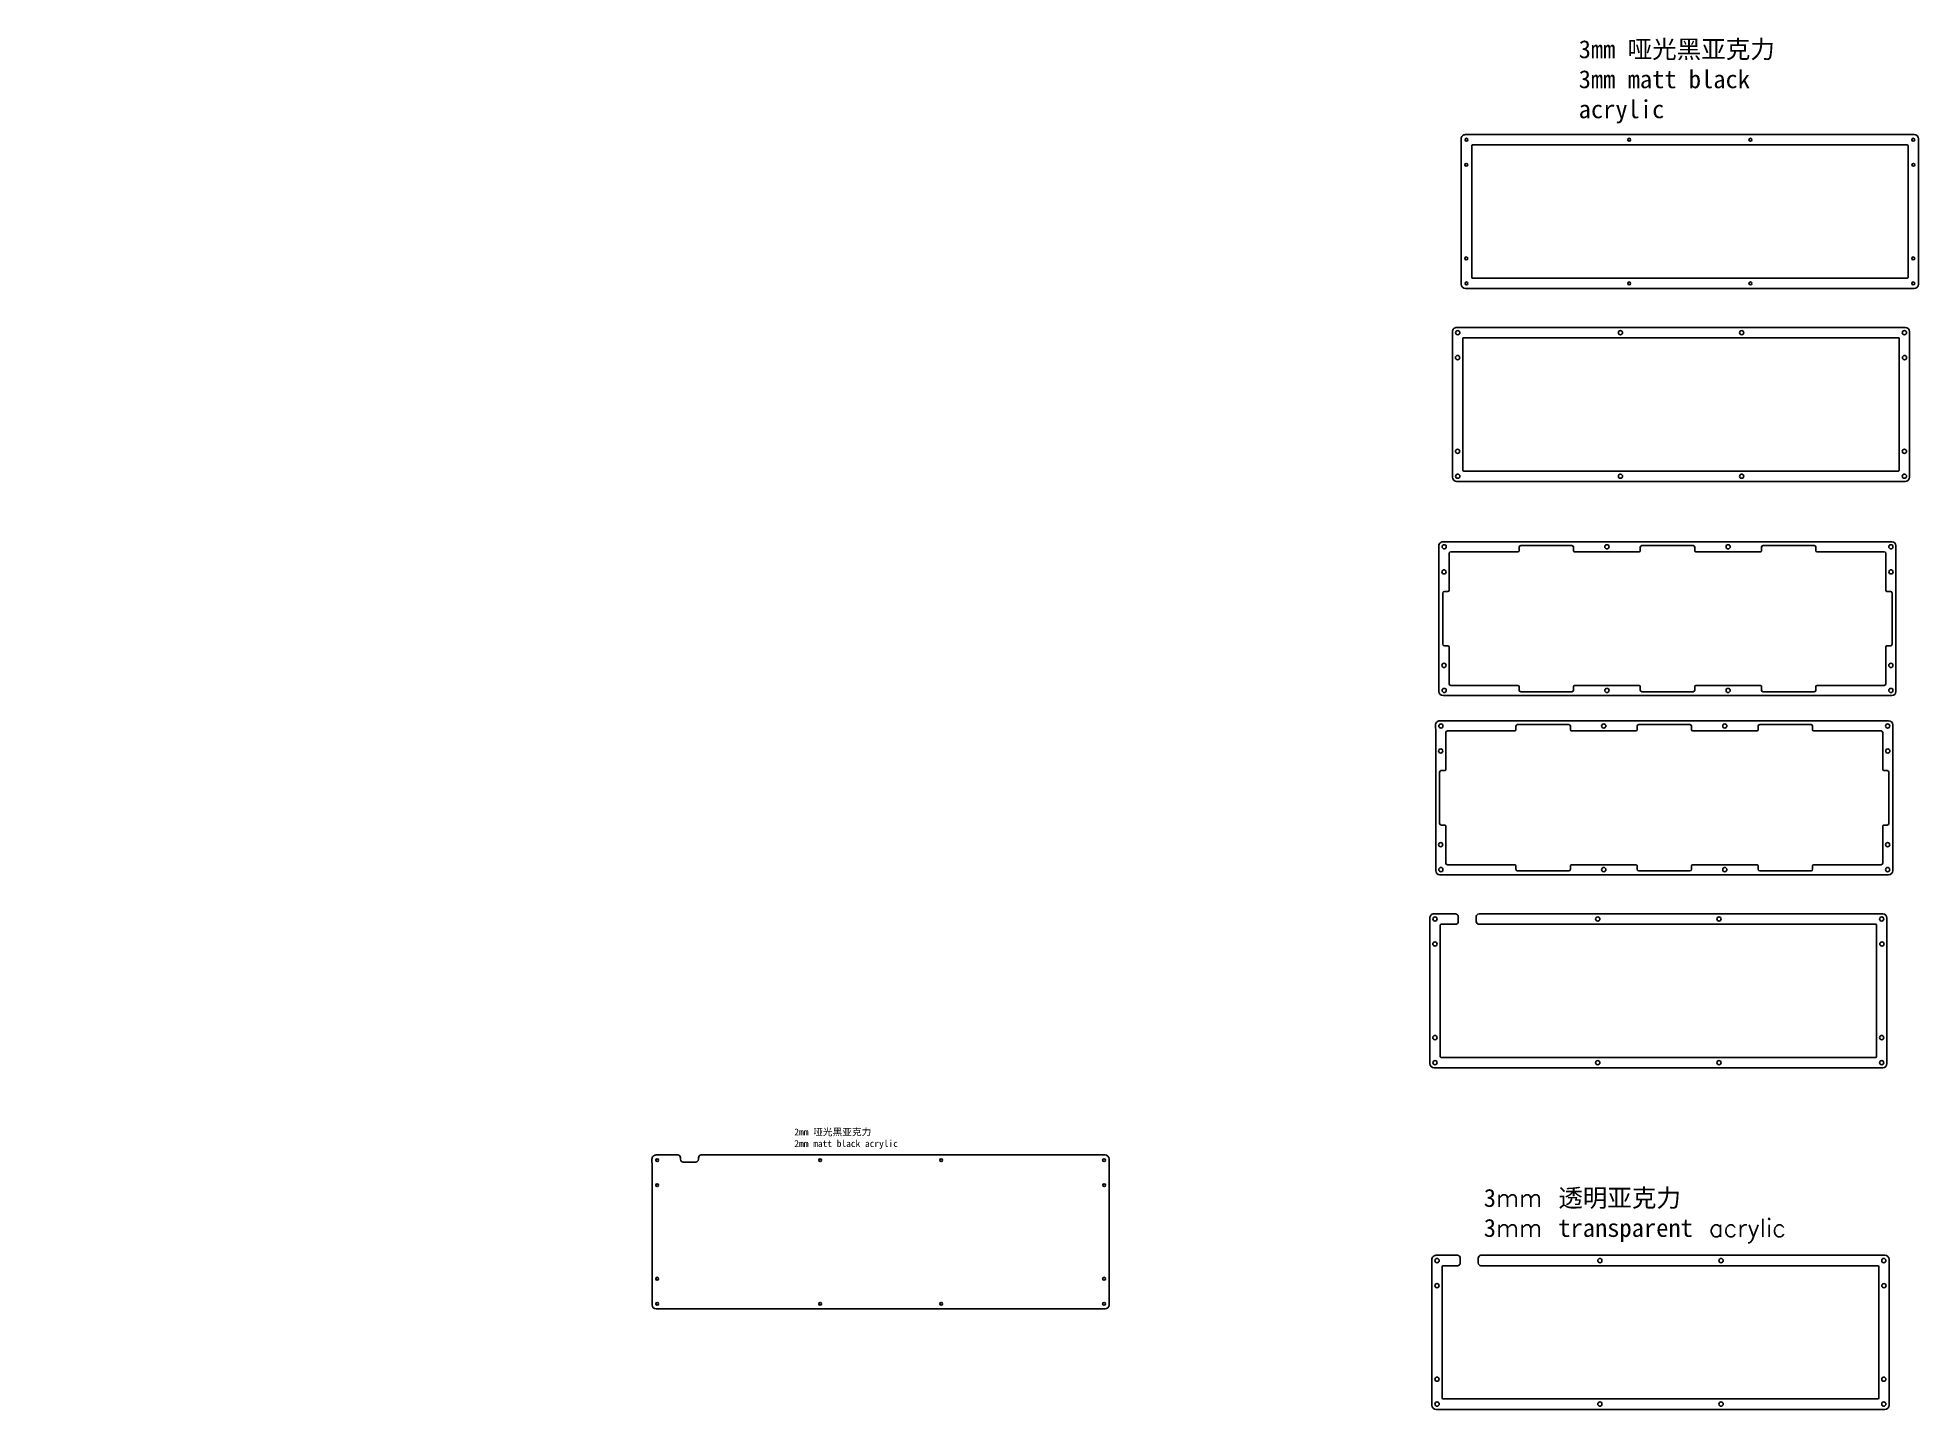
# Model space of a CAD drawing. Header units: millimetres. Extents: x 460 to 1819, y -425 to 566.
import ezdxf

# ---------------------------------------------------------------- set-up
doc = ezdxf.new("R2010")
doc.units = ezdxf.units.MM
doc.header["$MEASUREMENT"] = 0
doc.styles.get("Standard").update_dxf_attribs({"font": 'txt.shx', "height": 13})

msp = doc.modelspace()

# ---------------------------------------------------------------- linework, layer by layer
at = {"linetype": 'Continuous'}
for p, q in [((1488.3, 492.8), (1488.4, 487.8)), ((1496.4, 495.8), (1491.3, 495.8)), ((1815.7, 495.8), (1810.7, 495.8)), ((1818.7, 487.8), (1818.7, 492.8)), ((1495.9, 487.8), (1495.9, 487.8)), ((1496.4, 488.3), (1496.4, 488.3)), ((1810.7, 488.3), (1810.7, 488.3)), ((1811.2, 487.8), (1811.2, 487.8)), ((1488.4, 392.6), (1488.4, 387.6)), ((1491.4, 384.6), (1496.4, 384.6)), ((1495.9, 392.6), (1495.9, 392.6)), ((1496.4, 392.1), (1496.4, 392.1)), ((1810.7, 392.1), (1810.7, 392.1)), ((1815.7, 384.6), (1810.7, 384.6)), ((1811.2, 392.6), (1811.2, 392.6)), ((1818.7, 392.6), (1818.7, 387.6)), ((1482, 353.4), (1482, 348.5)), ((1490, 356.5), (1485, 356.5)), ((1809.3, 356.5), (1804.3, 356.5)), ((1812.3, 348.5), (1812.3, 353.5)), ((1489.5, 348.5), (1489.5, 348.5)), ((1490, 349), (1490, 349)), ((1804.3, 349), (1804.3, 349)), ((1804.8, 348.5), (1804.8, 348.5)), ((1482, 253.2), (1482, 248.2)), ((1485, 245.2), (1490, 245.2)), ((1489.5, 253.2), (1489.5, 253.2)), ((1490, 252.7), (1490, 252.7)), ((1804.3, 252.7), (1804.3, 252.7)), ((1809.3, 245.2), (1804.3, 245.2)), ((1804.8, 253.2), (1804.8, 253.2)), ((1812.3, 253.2), (1812.3, 248.2)), ((1472.2, 198.7), (1472.2, 193.7)), ((1480.2, 201.7), (1475.2, 201.7)), ((1479.5, 193.2), (1479.5, 166.6)), ((1480.7, 194.4), (1529.3, 194.4)), ((1530.1, 197.7), (1530.1, 195.2)), ((1531.3, 198.9), (1568.3, 198.9)), ((1569.5, 197.7), (1569.5, 195.2)), ((1570.3, 194.4), (1616.9, 194.4)), ((1617.7, 197.7), (1617.7, 195.2)), ((1618.9, 198.9), (1655.9, 198.9)), ((1657.1, 197.7), (1657.1, 195.2)), ((1657.9, 194.4), (1704.5, 194.4)), ((1705.3, 197.7), (1705.3, 195.2)), ((1706.5, 198.9), (1743.5, 198.9)), ((1744.7, 197.7), (1744.7, 195.2)), ((1745.5, 194.4), (1794, 194.4)), ((1799.5, 201.7), (1794.5, 201.7)), ((1795.2, 193.2), (1795.2, 166.6)), ((1802.5, 193.7), (1802.5, 198.7)), ((1475, 127.6), (1475, 164.6)), ((1476.2, 165.8), (1478.7, 165.8)), ((1798.5, 165.8), (1796, 165.8)), ((1799.7, 164.6), (1799.7, 127.6)), ((1476.2, 126.4), (1478.7, 126.4)), ((1479.5, 125.6), (1479.5, 99)), ((1795.2, 125.6), (1795.2, 99)), ((1798.5, 126.4), (1796, 126.4)), ((1472.2, 98.5), (1472.2, 93.5)), ((1480.7, 97.8), (1529.3, 97.8)), ((1530.1, 94.5), (1530.1, 97)), ((1569.5, 94.5), (1569.5, 97)), ((1570.3, 97.8), (1616.9, 97.8)), ((1617.7, 94.5), (1617.7, 97)), ((1657.1, 94.5), (1657.1, 97)), ((1657.9, 97.8), (1704.5, 97.8)), ((1705.3, 94.5), (1705.3, 97)), ((1744.7, 94.5), (1744.7, 97)), ((1745.5, 97.8), (1794, 97.8)), ((1802.5, 98.5), (1802.5, 93.5)), ((1475.2, 90.5), (1480.2, 90.5)), ((1568.3, 93.3), (1531.3, 93.3)), ((1655.9, 93.3), (1618.9, 93.3)), ((1743.5, 93.3), (1706.5, 93.3)), ((1799.5, 90.5), (1794.5, 90.5)), ((1469.8, 69.2), (1469.9, 64.3)), ((1477.9, 72.3), (1472.8, 72.3)), ((1527.8, 68.3), (1527.8, 65.8)), ((1529, 69.5), (1566, 69.5)), ((1567.2, 68.3), (1567.2, 65.8)), ((1615.4, 68.3), (1615.4, 65.8)), ((1616.6, 69.5), (1653.6, 69.5)), ((1654.8, 68.3), (1654.8, 65.8)), ((1702.9, 68.3), (1702.9, 65.8)), ((1704.1, 69.5), (1741.1, 69.5)), ((1742.3, 68.3), (1742.3, 65.8)), ((1797.2, 72.3), (1792.2, 72.3)), ((1800.2, 64.3), (1800.2, 69.3)), ((1477.2, 63.8), (1477.2, 37.1)), ((1478.4, 65), (1527, 65)), ((1568, 65), (1614.6, 65)), ((1655.6, 65), (1702.1, 65)), ((1743.1, 65), (1791.7, 65)), ((1792.9, 63.8), (1792.9, 37.1)), ((1472.7, -1.9), (1472.7, 35.1)), ((1473.9, 36.3), (1476.4, 36.3)), ((1796.2, 36.3), (1793.7, 36.3)), ((1797.4, 35.1), (1797.4, -1.9)), ((1473.9, -3.1), (1476.4, -3.1)), ((1477.2, -3.9), (1477.2, -30.5)), ((1792.9, -3.9), (1792.9, -30.5)), ((1796.2, -3.1), (1793.7, -3.1)), ((1469.9, -31), (1469.9, -36)), ((1472.9, -39), (1477.9, -39)), ((1478.4, -31.7), (1527, -31.7)), ((1527.8, -35), (1527.8, -32.5)), ((1566, -36.2), (1529, -36.2)), ((1567.2, -35), (1567.2, -32.5)), ((1568, -31.7), (1614.6, -31.7)), ((1615.4, -35), (1615.4, -32.5)), ((1653.6, -36.2), (1616.6, -36.2)), ((1654.8, -35), (1654.8, -32.5)), ((1655.6, -31.7), (1702.1, -31.7)), ((1702.9, -35), (1702.9, -32.5)), ((1741.1, -36.2), (1704.1, -36.2)), ((1742.3, -35), (1742.3, -32.5)), ((1743.1, -31.7), (1791.7, -31.7)), ((1797.2, -39), (1792.2, -39)), ((1800.2, -31), (1800.2, -36)), ((1473.7, -67.2), (1468.6, -67.2)), ((1788, -67.2), (1501.2, -67.2)), ((1793, -67.2), (1788, -67.2)), ((1465.6, -70.2), (1465.7, -75.2)), ((1473.2, -75.2), (1473.2, -75.2)), ((1473.7, -74.7), (1473.7, -74.7)), ((1486.2, -69.2), (1486.2, -72.7)), ((1499.2, -69.2), (1499.2, -72.7)), ((1501.2, -74.7), (1788, -74.7)), ((1788, -74.7), (1788, -74.7)), ((1788.5, -75.2), (1788.5, -75.2)), ((1796, -75.2), (1796, -70.2)), ((1465.7, -170.4), (1465.7, -175.4)), ((1473.2, -170.4), (1473.2, -170.4)), ((1473.7, -170.9), (1473.7, -170.9)), ((1788, -170.9), (1788, -170.9)), ((1788.5, -170.4), (1788.5, -170.4)), ((1796, -170.4), (1796, -175.4)), ((1468.7, -178.4), (1473.7, -178.4)), ((1793, -178.4), (1788, -178.4)), ((903.5, -244.4), (903.6, -249.4)), ((911.6, -241.4), (906.5, -241.4)), ((924.1, -243.4), (924.1, -244.5)), ((937.1, -243.4), (937.1, -244.5)), ((1225.9, -241.4), (939.1, -241.4)), ((1230.9, -241.4), (1225.9, -241.4)), ((1233.9, -249.4), (1233.9, -244.4)), ((926.1, -246.5), (935.1, -246.5)), ((1467.1, -317), (1467.1, -321.9)), ((1475.1, -313.9), (1470.1, -313.9)), ((1474.6, -321.9), (1474.6, -321.9)), ((1475.1, -321.4), (1475.1, -321.4)), ((1487.6, -315.9), (1487.6, -319.4)), ((1500.6, -315.9), (1500.6, -319.4)), ((1789.5, -313.9), (1502.6, -313.9)), ((1502.6, -321.4), (1789.5, -321.4)), ((1794.5, -313.9), (1789.5, -313.9)), ((1789.5, -321.4), (1789.5, -321.4)), ((1790, -321.9), (1790, -321.9)), ((1797.5, -321.9), (1797.5, -316.9)), ((903.6, -344.6), (903.6, -349.6)), ((906.6, -352.6), (911.6, -352.6)), ((1230.9, -352.6), (1225.9, -352.6)), ((1233.9, -344.6), (1233.9, -349.6)), ((1467.1, -417.2), (1467.1, -422.2)), ((1474.6, -417.2), (1474.6, -417.2)), ((1475.1, -417.7), (1475.1, -417.7)), ((1789.5, -417.7), (1789.5, -417.7)), ((1790, -417.2), (1790, -417.2)), ((1797.5, -417.2), (1797.5, -422.2)), ((1470.1, -425.2), (1475.1, -425.2)), ((1794.5, -425.2), (1789.5, -425.2))]:
    msp.add_line(p, q, dxfattribs=at)
at = {"color": 0}
for p, q in [((1496.4, 495.8), (1810.7, 495.8)), ((1488.4, 392.6), (1488.4, 487.8)), ((1495.9, 392.6), (1495.9, 487.8)), ((1496.4, 488.3), (1810.7, 488.3)), ((1811.2, 487.8), (1811.2, 392.6)), ((1818.7, 487.8), (1818.7, 392.6)), ((1810.7, 392.1), (1496.4, 392.1)), ((1810.7, 384.6), (1496.4, 384.6)), ((1490, 356.5), (1804.3, 356.5)), ((1482, 253.2), (1482, 348.5)), ((1489.5, 253.2), (1489.5, 348.5)), ((1490, 349), (1804.3, 349)), ((1804.8, 348.5), (1804.8, 253.2)), ((1812.3, 348.5), (1812.3, 253.2)), ((1804.3, 252.7), (1490, 252.7)), ((1804.3, 245.2), (1490, 245.2)), ((1472.2, 98.5), (1472.2, 193.7)), ((1480.2, 201.7), (1794.5, 201.7)), ((1802.5, 193.7), (1802.5, 98.5)), ((1794.5, 90.5), (1480.2, 90.5)), ((1477.9, 72.3), (1792.2, 72.3)), ((1469.9, -31), (1469.9, 64.3)), ((1800.2, 64.3), (1800.2, -31)), ((1792.2, -39), (1477.9, -39)), ((1473.7, -67.2), (1484.2, -67.2)), ((1465.7, -170.4), (1465.7, -75.2)), ((1473.2, -170.4), (1473.2, -75.2)), ((1473.7, -74.7), (1484.2, -74.7)), ((1788.5, -75.2), (1788.5, -170.4)), ((1796, -75.2), (1796, -170.4)), ((1788, -170.9), (1473.7, -170.9)), ((1788, -178.4), (1473.7, -178.4)), ((911.6, -241.4), (922.1, -241.4)), ((903.6, -344.6), (903.6, -249.4)), ((1233.9, -249.4), (1233.9, -344.6)), ((1467.1, -417.2), (1467.1, -321.9)), ((1474.6, -417.2), (1474.6, -321.9)), ((1475.1, -313.9), (1485.6, -313.9)), ((1475.1, -321.4), (1485.6, -321.4)), ((1790, -321.9), (1790, -417.2)), ((1797.5, -321.9), (1797.5, -417.2)), ((1225.9, -352.6), (911.6, -352.6)), ((1789.5, -417.7), (1475.1, -417.7)), ((1789.5, -425.2), (1475.1, -425.2))]:
    msp.add_line(p, q, dxfattribs=at)
at = {"linetype": 'Continuous'}
for centre, radius in [((1492.1, 492.1), 1.02), ((1609.7, 492.1), 1.02), ((1697.3, 492.1), 1.02), ((1815, 492.1), 1.02), ((1492, 474), 1.02), ((1815.1, 474), 1.02), ((1492, 406.4), 1.02), ((1815, 406.4), 1.02), ((1492.1, 388.3), 1.02), ((1609.7, 388.3), 1.02), ((1697.3, 388.3), 1.02), ((1815, 388.3), 1.02), ((1485.8, 352.7), 1.53), ((1603.4, 352.7), 1.53), ((1691, 352.7), 1.53), ((1808.6, 352.7), 1.53), ((1485.7, 334.7), 1.53), ((1808.7, 334.7), 1.53), ((1485.7, 267), 1.53), ((1808.6, 267), 1.53), ((1485.8, 249), 1.53), ((1603.4, 249), 1.53), ((1691, 249), 1.53), ((1808.6, 249), 1.53), ((1476, 198), 1.53), ((1593.6, 198), 1.53), ((1681.2, 198), 1.53), ((1798.8, 198), 1.53), ((1475.9, 179.9), 1.53), ((1798.9, 179.9), 1.53), ((1475.9, 112.3), 1.53), ((1798.8, 112.3), 1.53), ((1476, 94.2), 1.53), ((1593.6, 94.2), 1.53), ((1681.2, 94.2), 1.53), ((1798.8, 94.2), 1.53), ((1473.6, 68.5), 1.53), ((1591.3, 68.5), 1.53), ((1678.8, 68.5), 1.53), ((1796.5, 68.5), 1.53), ((1473.5, 50.5), 1.53), ((1796.6, 50.5), 1.53), ((1473.5, -17.2), 1.53), ((1796.5, -17.2), 1.53), ((1473.6, -35.2), 1.53), ((1591.3, -35.2), 1.53), ((1678.8, -35.2), 1.53), ((1796.5, -35.2), 1.53), ((1469.4, -70.9), 1.53), ((1587, -70.9), 1.53), ((1674.6, -70.9), 1.53), ((1792.2, -70.9), 1.53), ((1469.3, -89), 1.53), ((1792.3, -89), 1.53), ((1469.3, -156.6), 1.53), ((1792.2, -156.6), 1.53), ((1469.4, -174.7), 1.53), ((1587, -174.7), 1.53), ((1674.6, -174.7), 1.53), ((1792.2, -174.7), 1.53), ((907.3, -245.1), 1.02), ((1025, -245.1), 1.02), ((1112.5, -245.1), 1.02), ((1230.2, -245.1), 1.02), ((907.2, -263.2), 1.02), ((1230.3, -263.2), 1.02), ((1470.9, -317.7), 1.53), ((1588.5, -317.7), 1.53), ((1676.1, -317.7), 1.53), ((1793.7, -317.7), 1.53), ((907.2, -330.8), 1.02), ((1230.2, -330.8), 1.02), ((1470.8, -335.8), 1.53), ((1793.8, -335.8), 1.53), ((907.3, -348.9), 1.02), ((1025, -348.9), 1.02), ((1112.5, -348.9), 1.02), ((1230.2, -348.9), 1.02), ((1470.8, -403.4), 1.53), ((1793.7, -403.4), 1.53), ((1470.9, -421.4), 1.53), ((1588.5, -421.4), 1.53), ((1676.1, -421.4), 1.53), ((1793.7, -421.4), 1.53)]:
    msp.add_circle(centre, radius, dxfattribs=at)
for centre, radius, start, end in [((1491.3, 492.8), 3, 90, 180.681), ((1815.7, 492.8), 3, 0, 90), ((1496.4, 487.8), 0.5, 90, 180), ((1810.7, 487.8), 0.5, 0, 90), ((1491.4, 387.6), 3, 180, 270), ((1496.4, 392.6), 0.5, 180, 270), ((1810.7, 392.6), 0.5, 270, 0), ((1815.7, 387.6), 3, 270, 0), ((1485, 353.5), 3, 90, 180.681), ((1809.3, 353.5), 3, 0, 90), ((1490, 348.5), 0.5, 90, 180), ((1804.3, 348.5), 0.5, 0, 90), ((1485, 248.2), 3, 180, 270), ((1490, 253.2), 0.5, 180, 270), ((1804.3, 253.2), 0.5, 270, 0), ((1809.3, 248.2), 3, 270, 0), ((1475.2, 198.7), 3, 90, 180.681), ((1480.7, 193.2), 1.2, 90, 180), ((1529.3, 195.2), 0.8, 270, 0), ((1531.3, 197.7), 1.2, 90, 180), ((1568.3, 197.7), 1.2, 0, 90), ((1570.3, 195.2), 0.8, 180, 270), ((1616.9, 195.2), 0.8, 270, 0), ((1618.9, 197.7), 1.2, 90, 180), ((1655.9, 197.7), 1.2, 0, 90), ((1657.9, 195.2), 0.8, 180, 270), ((1704.5, 195.2), 0.8, 270, 0), ((1706.5, 197.7), 1.2, 90, 180), ((1743.5, 197.7), 1.2, 0, 90), ((1745.5, 195.2), 0.8, 180, 270), ((1794, 193.2), 1.2, 0, 90), ((1799.5, 198.7), 3, 0, 90), ((1476.2, 164.6), 1.2, 90, 180), ((1478.7, 166.6), 0.8, 270, 0), ((1796, 166.6), 0.8, 180, 270), ((1798.5, 164.6), 1.2, 0, 90), ((1476.2, 127.6), 1.2, 180, 270), ((1478.7, 125.6), 0.8, 0, 90), ((1796, 125.6), 0.8, 90, 180), ((1798.5, 127.6), 1.2, 270, 0), ((1480.7, 99), 1.2, 180, 270), ((1529.3, 97), 0.8, 0, 90), ((1570.3, 97), 0.8, 90, 180), ((1616.9, 97), 0.8, 0, 90), ((1657.9, 97), 0.8, 90, 180), ((1704.5, 97), 0.8, 0, 90), ((1745.5, 97), 0.8, 90, 180), ((1794, 99), 1.2, 270, 0), ((1475.2, 93.5), 3, 180, 270), ((1531.3, 94.5), 1.2, 180, 270), ((1568.3, 94.5), 1.2, 270, 0), ((1618.9, 94.5), 1.2, 180, 270), ((1655.9, 94.5), 1.2, 270, 0), ((1706.5, 94.5), 1.2, 180, 270), ((1743.5, 94.5), 1.2, 270, 0), ((1799.5, 93.5), 3, 270, 0), ((1472.8, 69.3), 3, 90, 180.681), ((1529, 68.3), 1.2, 90, 180), ((1566, 68.3), 1.2, 0, 90), ((1616.6, 68.3), 1.2, 90, 180), ((1653.6, 68.3), 1.2, 0, 90), ((1704.1, 68.3), 1.2, 90, 180), ((1741.1, 68.3), 1.2, 0, 90), ((1797.2, 69.3), 3, 0, 90), ((1478.4, 63.8), 1.2, 90, 180), ((1527, 65.8), 0.8, 270, 0), ((1568, 65.8), 0.8, 180, 270), ((1614.6, 65.8), 0.8, 270, 0), ((1655.6, 65.8), 0.8, 180, 270), ((1702.1, 65.8), 0.8, 270, 0), ((1743.1, 65.8), 0.8, 180, 270), ((1791.7, 63.8), 1.2, 0, 90), ((1473.9, 35.1), 1.2, 90, 180), ((1476.4, 37.1), 0.8, 270, 0), ((1793.7, 37.1), 0.8, 180, 270), ((1796.2, 35.1), 1.2, 0, 90), ((1473.9, -1.9), 1.2, 180, 270), ((1476.4, -3.9), 0.8, 0, 90), ((1793.7, -3.9), 0.8, 90, 180), ((1796.2, -1.9), 1.2, 270, 0), ((1472.9, -36), 3, 180, 270), ((1478.4, -30.5), 1.2, 180, 270), ((1527, -32.5), 0.8, 0, 90), ((1529, -35), 1.2, 180, 270), ((1566, -35), 1.2, 270, 0), ((1568, -32.5), 0.8, 90, 180), ((1614.6, -32.5), 0.8, 0, 90), ((1616.6, -35), 1.2, 180, 270), ((1653.6, -35), 1.2, 270, 0), ((1655.6, -32.5), 0.8, 90, 180), ((1702.1, -32.5), 0.8, 0, 90), ((1704.1, -35), 1.2, 180, 270), ((1741.1, -35), 1.2, 270, 0), ((1743.1, -32.5), 0.8, 90, 180), ((1791.7, -30.5), 1.2, 270, 0), ((1797.2, -36), 3, 270, 0), ((1468.6, -70.2), 3, 90, 180.681), ((1484.2, -69.2), 2, 0, 90), ((1501.2, -69.2), 2, 90, 180), ((1793, -70.2), 3, 0, 90), ((1473.7, -75.2), 0.5, 90, 180), ((1484.2, -72.7), 2, 270, 0), ((1501.2, -72.7), 2, 180, 270), ((1788, -75.2), 0.5, 0, 90), ((1468.7, -175.4), 3, 180, 270), ((1473.7, -170.4), 0.5, 180, 270), ((1788, -170.4), 0.5, 270, 0), ((1793, -175.4), 3, 270, 0), ((906.5, -244.4), 3, 90, 180.681), ((922.1, -243.4), 2, 0, 90), ((926.1, -244.5), 2, 180, 270), ((935.1, -244.5), 2, 270, 0), ((939.1, -243.4), 2, 90, 180), ((1230.9, -244.4), 3, 0, 90), ((1470.1, -316.9), 3, 90, 180.681), ((1475.1, -321.9), 0.5, 90, 180), ((1485.6, -315.9), 2, 0, 90), ((1485.6, -319.4), 2, 270, 0), ((1502.6, -315.9), 2, 90, 180), ((1502.6, -319.4), 2, 180, 270), ((1789.5, -321.9), 0.5, 0, 90), ((1794.5, -316.9), 3, 0, 90), ((906.6, -349.6), 3, 180, 270), ((1230.9, -349.6), 3, 270, 0), ((1475.1, -417.2), 0.5, 180, 270), ((1789.5, -417.2), 0.5, 270, 0), ((1470.1, -422.2), 3, 180, 270), ((1794.5, -422.2), 3, 270, 0)]:
    msp.add_arc(centre, radius, start, end, dxfattribs=at)

# ---------------------------------------------------------------- texts
at = {"linetype": 'Continuous', "attachment_point": 1}
for s, width, gutter_width, insert, char_height in [('{\\Ftxt|c134;3mm \\fSimSun|b0|i0|c134|p2;哑光黑亚克力\\Ftxt|c134;\\P3mm matt black acrylic}', 171.63, 65, (1573.2, 564), 13), ('{\\Ftxt|c134;2mm\\fSimSun|b0|i0|c134|p2; 哑光黑亚克力\\P\\Ftxt|c134;2mm matt black acrylic}', 102.723, 25, (1006.4, -222.3), 5)]:
    msp.add_mtext_dynamic_manual_height_columns(s, width=width, gutter_width=gutter_width, heights=[0], dxfattribs=dict(at, insert=insert, char_height=char_height))
at = {"linetype": 'Continuous', "insert": (459.5, -58.2), "char_height": 0.2, "attachment_point": 1}
msp.add_mtext('\\P', dxfattribs=at)
at = {"linetype": 'Continuous', "insert": (1504.6, -265.9), "char_height": 13, "width": 286.65, "attachment_point": 1}
msp.add_mtext('{\\Ftxt|c134;3}mm {\\fSimSun|b0|i0|c134|p2;透明亚克力\\P\\Ftxt|c134;3}mm {\\Ftxt|c134;transparent} acrylic', dxfattribs=at)

doc.saveas('drawing.dxf')
